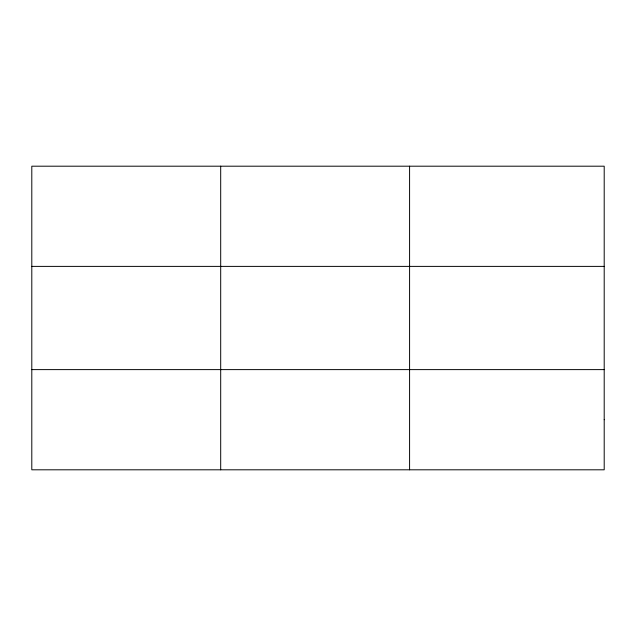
<?xml version="1.0" encoding="UTF-8"?>
<svg xmlns="http://www.w3.org/2000/svg" width="636" height="636" viewBox="0 0 636 636"><rect width="100%" height="100%" fill="white"/><g stroke="black" fill="none" stroke-linecap="round" stroke-linejoin="round"><path stroke-width="0.95" d="M220.692 166.195L220.692 469.805M409.584 166.195L409.584 469.805M31.8 266.389L604.2 266.389M31.8 369.611L604.2 369.611M604.2 419.712L604.2 469.805L31.8 469.805L31.8 166.195L604.2 166.195L604.2 419.712"/></g></svg>
